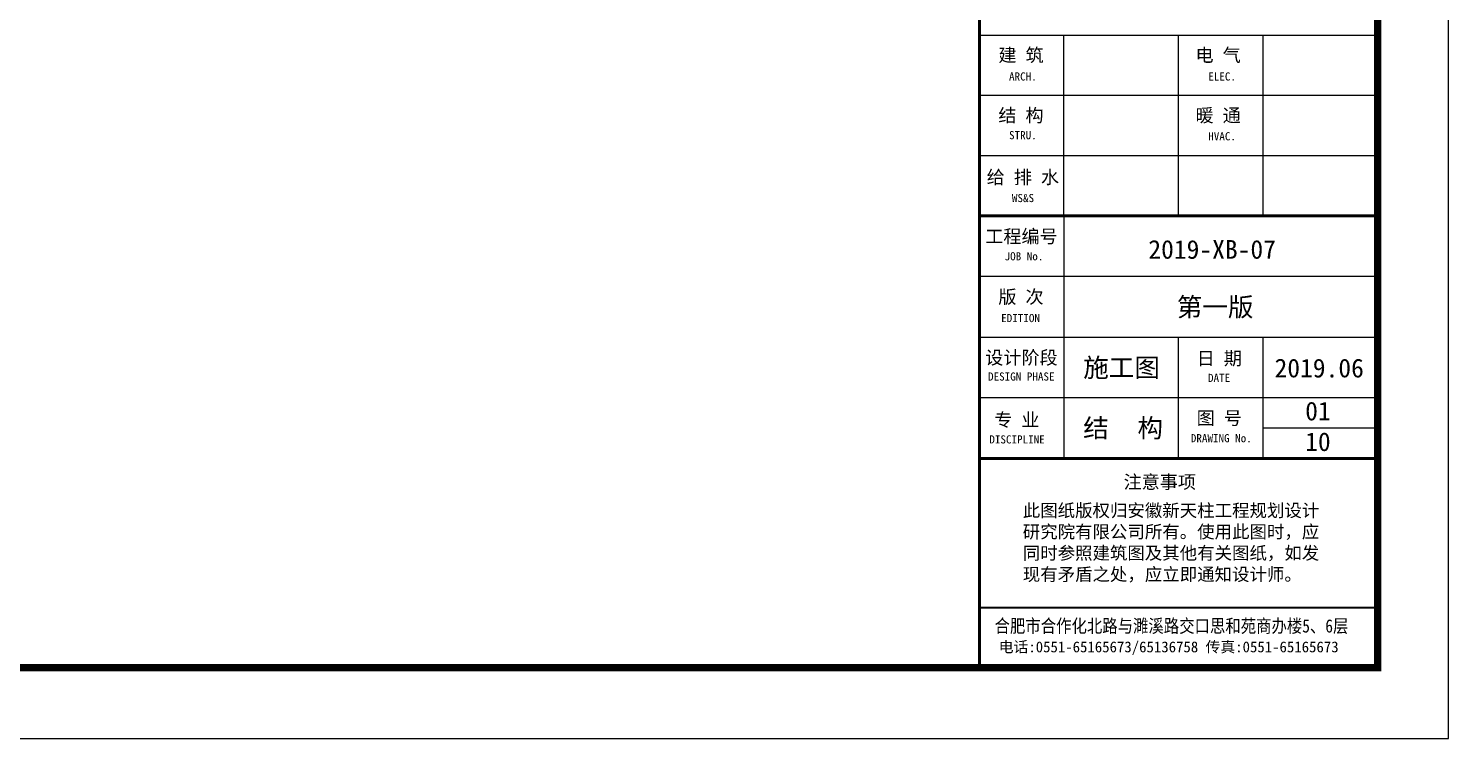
# Model space of a CAD drawing. Extents: x 36360094 to 36697644, y 75306 to 425482.
# Drawn here: x 36677630 to 36697644, y 383482 to 393498 of the extents above; entities that cross this region are included whole.
import ezdxf

# ---------------------------------------------------------------- set-up
doc = ezdxf.new("R2010")
doc.units = 0
doc.header["$LTSCALE"] = 1000
doc.header["$MEASUREMENT"] = 0
doc.layers.get('0').update_dxf_attribs({"linetype": 'CONTINUOUS'})
for name, color, linetype in [('46', 7, 'CONTINUOUS'), ('PUB_TEXT', 7, 'CONTINUOUS'), ('PUB_TITLE', 4, 'CONTINUOUS')]:
    doc.layers.add(name, color=color, linetype=linetype)
doc.styles.add('-黑体', font='simhei.ttf')
doc.styles.add('TQ', font='')
doc.styles.get('TQ').set_extended_font_data('SimSun')

# ---------------------------------------------------------------- blocks, each defined once
blk = doc.blocks.new('ly')
at = {"layer": 'PUB_TEXT', "insert": (-5884, 1715), "char_height": 212, "width": 5144.75, "attachment_point": 1, "style": 'TQ'}
blk.add_mtext('\\pt576;此图纸版权归安徽新天柱工程规划设计研究院有限公司所有。使用此图时，应同时参照建筑图及其他有关图纸，如发现有矛盾之处，应立即通知设计师。', dxfattribs=at)
blk = doc.blocks.new('tk0')
at = {"layer": 'PUB_TEXT'}
for p, q in [((32861287, -1281267), (32861287, -1280292)), ((32861292, -1281268), (32859731, -1281268))]:
    blk.add_line(p, q, dxfattribs=at)
at = {"layer": 'PUB_TITLE'}
for p, q in [((32850067, -1263423), (32861287, -1263423)), ((32852446, -1268523), (32852446, -1263423)), ((32855676, -1268523), (32855676, -1263423)), ((32858056, -1268523), (32858056, -1263423)), ((32850067, -1265123), (32861287, -1265123)), ((32850067, -1266823), (32861287, -1266823)), ((32852447, -1275368), (32852447, -1268523)), ((32850067, -1270223), (32861287, -1270223)), ((32850067, -1271946), (32861287, -1271946)), ((32855676, -1275368), (32855676, -1271946)), ((32858056, -1275368), (32858056, -1271946)), ((32850067, -1273646), (32861321, -1273646)), ((32861287, -1274507), (32858056, -1274507))]:
    blk.add_line(p, q, dxfattribs=at)
at = {"layer": 'PUB_TITLE', "lineweight": 40}
for p, q in [((32850067, -1268523), (32861287, -1268523)), ((32850067, -1279567), (32861287, -1279567))]:
    blk.add_line(p, q, dxfattribs=at)
at = {"layer": 'PUB_TITLE', "lineweight": 40, "const_width": 85}
for points in [[(32850067, -1201267), (32850067, -1281267)], [(32850067, -1275368), (32861232, -1275368)]]:
    blk.add_lwpolyline(points, dxfattribs=at)
at = {"layer": 'PUB_TITLE', "const_width": 85}
blk.add_lwpolyline([(32850067, -1268523), (32861287, -1268523)], dxfattribs=at)
at = {"layer": 'PUB_TEXT', "xscale": 1.700000002980232, "yscale": 1.700000002980232, "zscale": 1.700000002980232}
blk.add_blockref('ly', (32861287, -1279567), dxfattribs=at)
at = {"layer": '46', "linetype": 'Continuous', "style": '-黑体'}
for s, height, p in [('2019-XB-07', 528.7, (32854824, -1269734)), ('第一版', 528.7, (32855625, -1271359)), ('施工图', 528.7, (32852988, -1273068)), ('2019.06', 528.7, (32858381, -1273080)), ('结', 529, (32852988, -1274773)), ('构', 529, (32854517, -1274773))]:
    blk.add_text(s, height=height, dxfattribs=at).set_placement(p)
at = {"layer": 'PUB_TEXT', "style": 'TQ'}
for s, height, p in [(' 工程编号', 374, (32849973, -1269288)), ('      JOB No.', 229.5, (32849836, -1269778)), ('  版 次', 374, (32850089, -1270993)), ('     EDITION', 229.5, (32849896, -1271521)), (' 设计阶段', 374, (32849973, -1272709)), ('日 期', 374, (32856186, -1272730)), ('     DESIGN PHASE', 229.5, (32849526, -1273170)), ('         DATE', 229.5, (32855101, -1273208)), ('  专 业', 374, (32849973, -1274462)), ('图 号', 374, (32856186, -1274413)), ('     DISCIPLINE', 229.5, (32849562, -1274943)), ('     DRAWING No.', 229.5, (32855241, -1274909)), ('注意事项', 374, (32854126, -1276215)), ('电话:0551-65165673/65136758 传真:0551-65165673', 306, (32850607, -1280833))]:
    blk.add_text(s, height=height, dxfattribs=at).set_placement(p)
at = {"layer": 'PUB_TEXT', "style": 'TQ', "width": 0.85}
blk.add_text('合肥市合作化北路与濉溪路交口思和苑商办楼5、6层 ', height=374, dxfattribs=at).set_placement((32850490, -1280276))
at = {"layer": 'PUB_TEXT', "attachment_point": 1, "style": 'TQ'}
for s, insert, char_height, width in [('建 筑', (32850598, -1263802), 374, 4012), ('电 气', (32856153, -1263802), 374, 4012), ('   ARCH.', (32850429, -1264477), 229.5, 4799.1), ('   ELEC.', (32856044, -1264477), 229.5, 4799.1), ('结 构', (32850598, -1265502), 374, 4012), ('暖 通', (32856153, -1265502), 374, 4012), ('   STRU.', (32850429, -1266133), 229.5, 4799.1), ('   HVAC.', (32856044, -1266163), 229.5, 4799.1), ('给 排 水', (32850268, -1267245), 374, 4447.2), ('   WS&S', (32850510, -1267906), 229.5, 4882.4)]:
    blk.add_mtext(s, dxfattribs=dict(at, insert=insert, char_height=char_height, width=width))

msp = doc.modelspace()

# ---------------------------------------------------------------- linework, layer by layer
at = {"layer": 'PUB_TITLE'}
msp.add_lwpolyline([(36623344.3, 383482.4), (36697644.3, 383482.4), (36697644.3, 425482.4), (36623344.3, 425482.4)], close=True, dxfattribs=at)
at = {"layer": 'PUB_TITLE', "const_width": 100}
msp.add_lwpolyline([(36625844.3, 384482.4), (36696644.3, 384482.4), (36696644.3, 424482.4), (36625844.3, 424482.4)], close=True, dxfattribs=at)

# ---------------------------------------------------------------- block references
at = {"xscale": 0.5, "yscale": 0.5, "zscale": 0.5}
msp.add_blockref('tk0', (20266000.9, 1025116.1), dxfattribs=at)

# ---------------------------------------------------------------- texts
at = {"layer": '46', "linetype": 'Continuous', "style": '-黑体'}
for s, p in [('01', (36695623.2, 387969.6)), ('10', (36695623.2, 387537.2))]:
    msp.add_text(s, height=264.33, dxfattribs=at).set_placement(p)

doc.saveas('drawing.dxf')
